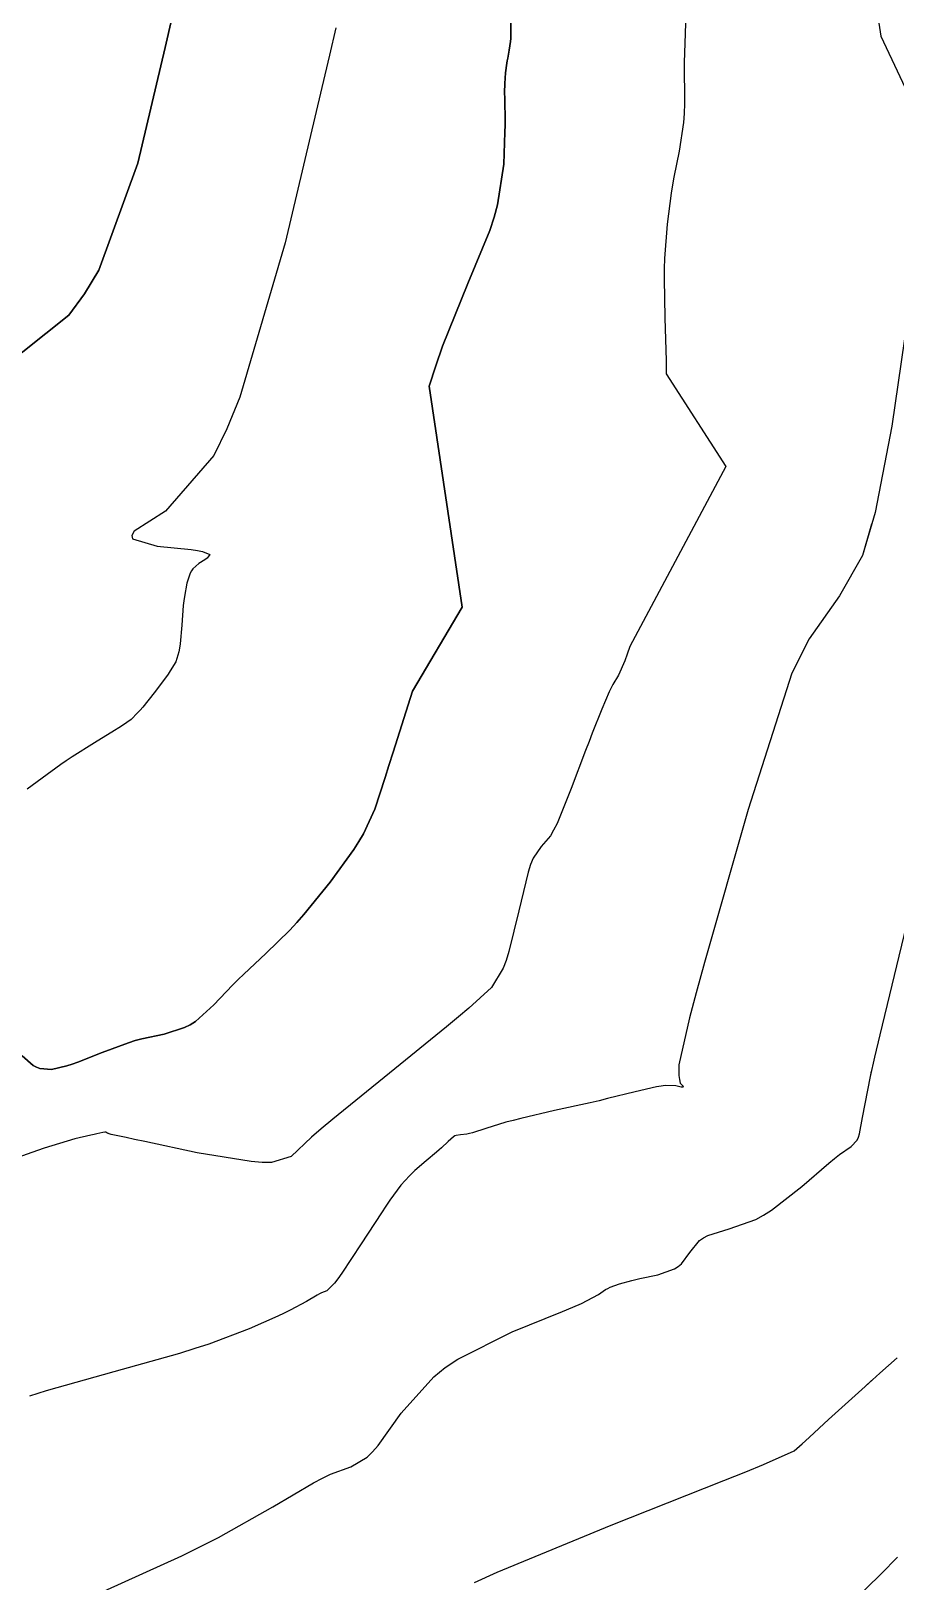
# Model space of a CAD drawing. Header units: metres. Extents: x 837117 to 838477, y 1189012 to 1191015.
# Drawn here: x 837846.3 to 837875.7, y 1190626.3 to 1190679.1 of the extents above; entities that cross this region are included whole.
import ezdxf

# ---------------------------------------------------------------- set-up
doc = ezdxf.new("R2010")
doc.units = ezdxf.units.M
doc.header["$LTSCALE"] = 0.3
doc.layers.add('COTAS 10', color=1, linetype='Continuous')
doc.layers.add('COTAS INT', color=252, linetype='Continuous')

msp = doc.modelspace()

# ---------------------------------------------------------------- linework, layer by layer
at = {"layer": 'COTAS 10'}
for points, elevation in [([(837856.67, 1190679.235), (837856.449, 1190678.298), (837856.191, 1190677.201), (837854.934, 1190671.906), (837853.392, 1190666.648), (837852.953, 1190665.574), (837852.509, 1190664.666), (837850.863, 1190662.764), (837849.796, 1190662.082), (837849.718, 1190661.942), (837849.734, 1190661.823), (837850.577, 1190661.572), (837851.738, 1190661.459), (837851.955, 1190661.428), (837852.126, 1190661.397), (837852.368, 1190661.285), (837852.279, 1190661.17), (837852.242, 1190661.137), (837852.2, 1190661.103), (837852.002, 1190660.978), (837851.797, 1190660.798), (837851.749, 1190660.73), (837851.706, 1190660.655), (837851.586, 1190660.318), (837851.504, 1190659.863), (837851.485, 1190659.713), (837851.467, 1190659.552), (837851.418, 1190658.884), (837851.363, 1190658.244), (837851.342, 1190658.101), (837851.318, 1190657.972), (837851.211, 1190657.631), (837851.023, 1190657.321), (837850.949, 1190657.212), (837850.865, 1190657.093), (837850.479, 1190656.581), (837850.084, 1190656.09), (837849.994, 1190655.984), (837849.913, 1190655.892), (837849.689, 1190655.671), (837849.396, 1190655.467), (837849.27, 1190655.386), (837849.126, 1190655.295), (837848.444, 1190654.875), (837847.678, 1190654.392), (837847.481, 1190654.261), (837847.29, 1190654.131), (837846.655, 1190653.671), (837846.148, 1190653.299)], 1690), ([(837856.67, 1190679.235), (837856.449, 1190678.298), (837856.191, 1190677.201), (837854.934, 1190671.906), (837853.392, 1190666.648), (837852.953, 1190665.574), (837852.509, 1190664.666), (837850.863, 1190662.764), (837849.796, 1190662.082), (837849.718, 1190661.942), (837849.734, 1190661.823), (837850.577, 1190661.572), (837851.738, 1190661.459), (837851.955, 1190661.428), (837852.126, 1190661.397), (837852.368, 1190661.285), (837852.279, 1190661.17), (837852.242, 1190661.137), (837852.2, 1190661.103), (837852.002, 1190660.978), (837851.797, 1190660.798), (837851.749, 1190660.73), (837851.706, 1190660.655), (837851.586, 1190660.318), (837851.504, 1190659.863), (837851.485, 1190659.713), (837851.467, 1190659.552), (837851.418, 1190658.884), (837851.363, 1190658.244), (837851.342, 1190658.101), (837851.318, 1190657.972), (837851.211, 1190657.631), (837851.023, 1190657.321), (837850.949, 1190657.212), (837850.865, 1190657.093), (837850.479, 1190656.581), (837850.084, 1190656.09), (837849.994, 1190655.984), (837849.913, 1190655.892), (837849.689, 1190655.671), (837849.396, 1190655.467), (837849.27, 1190655.386), (837849.126, 1190655.295), (837848.444, 1190654.875), (837847.678, 1190654.392), (837847.481, 1190654.261), (837847.29, 1190654.131), (837846.655, 1190653.671), (837846.148, 1190653.299)], 1690), ([(837861.395, 1190626.259), (837862.168, 1190626.615), (837866.05, 1190628.221), (837869.889, 1190629.738), (837870.634, 1190630.038), (837871.242, 1190630.286), (837872.286, 1190630.749), (837872.554, 1190630.988), (837872.672, 1190631.096), (837872.808, 1190631.221), (837873.457, 1190631.821), (837874.697, 1190632.944), (837875.206, 1190633.398), (837875.787, 1190633.915)], 1700), ([(837861.395, 1190626.259), (837862.168, 1190626.615), (837866.05, 1190628.221), (837869.889, 1190629.738), (837870.634, 1190630.038), (837871.242, 1190630.286), (837872.286, 1190630.749), (837872.554, 1190630.988), (837872.672, 1190631.096), (837872.808, 1190631.221), (837873.457, 1190631.821), (837874.697, 1190632.944), (837874.923, 1190633.146)], 1700)]:
    msp.add_lwpolyline(points, dxfattribs=dict(at, elevation=elevation))
at = {"layer": 'COTAS INT'}
for points, elevation in [([(837874.702, 1190682.447), (837875.237, 1190678.945), (837876.994, 1190675.212), (837875.614, 1190665.666), (837875.041, 1190662.721), (837874.609, 1190661.259), (837873.827, 1190659.883), (837872.793, 1190658.421), (837872.207, 1190657.248), (837870.716, 1190652.606), (837869.227, 1190647.388), (837868.943, 1190646.355), (837868.714, 1190645.5), (837868.351, 1190643.9), (837868.358, 1190643.54), (837868.364, 1190643.467), (837868.37, 1190643.406), (837868.404, 1190643.281), (837868.447, 1190643.234), (837868.469, 1190643.208), (837868.509, 1190643.164), (837868.493, 1190643.141), (837868.469, 1190643.142), (837868.437, 1190643.146), (837868.251, 1190643.187), (837867.892, 1190643.194), (837867.75, 1190643.176), (837867.591, 1190643.15), (837866.863, 1190642.983), (837865.928, 1190642.75), (837865.637, 1190642.681), (837865.333, 1190642.611), (837864.122, 1190642.341), (837862.971, 1190642.078), (837862.705, 1190642.011), (837862.463, 1190641.947), (837861.778, 1190641.738), (837861.32, 1190641.588), (837861.22, 1190641.561), (837861.133, 1190641.541), (837860.915, 1190641.521), (837860.766, 1190641.499), (837860.721, 1190641.478), (837860.675, 1190641.45), (837860.495, 1190641.295), (837860.264, 1190641.072), (837860.185, 1190641.001), (837860.1, 1190640.927), (837859.738, 1190640.628), (837859.361, 1190640.304), (837859.266, 1190640.214), (837859.175, 1190640.124), (837858.881, 1190639.797), (837858.511, 1190639.292), (837858.372, 1190639.09), (837858.218, 1190638.86), (837857.53, 1190637.803), (837856.87, 1190636.807), (837856.733, 1190636.615), (837856.617, 1190636.46), (837856.361, 1190636.202), (837856.179, 1190636.135), (837856.108, 1190636.1), (837856.028, 1190636.058), (837855.665, 1190635.844), (837855.11, 1190635.541), (837854.909, 1190635.443), (837854.688, 1190635.337), (837853.717, 1190634.903), (837852.338, 1190634.389), (837851.859, 1190634.233), (837851.338, 1190634.072), (837849.106, 1190633.441), (837846.795, 1190632.791), (837846.224, 1190632.617)], 1696), ([(837868.607, 1190680.037), (837868.534, 1190678.048), (837868.549, 1190676.656), (837868.535, 1190676.319), (837868.513, 1190676.003), (837868.368, 1190675.035), (837868.185, 1190674.147), (837868.14, 1190673.881), (837868.096, 1190673.606), (837867.955, 1190672.541), (837867.865, 1190671.371), (837867.854, 1190671.029), (837867.849, 1190670.681), (837867.879, 1190669.359), (837867.921, 1190667.887), (837867.923, 1190667.442), (837869.959, 1190664.285), (837866.683, 1190658.151), (837866.595, 1190657.889), (837866.515, 1190657.667), (837866.293, 1190657.182), (837866.104, 1190656.863), (837866.044, 1190656.744), (837865.981, 1190656.611), (837865.728, 1190656.024), (837865.402, 1190655.198), (837865.293, 1190654.916), (837865.177, 1190654.61), (837864.69, 1190653.313), (837864.204, 1190652.129), (837864.088, 1190651.895), (837863.981, 1190651.702), (837863.661, 1190651.341), (837863.384, 1190650.947), (837863.302, 1190650.732), (837863.22, 1190650.472), (837862.906, 1190649.149), (837862.565, 1190647.763), (837862.465, 1190647.462), (837862.363, 1190647.197), (837861.975, 1190646.539), (837861.195, 1190645.834), (837860.847, 1190645.539), (837860.44, 1190645.201), (837858.492, 1190643.621), (837856.564, 1190642.052), (837856.17, 1190641.721), (837855.838, 1190641.435), (837855.143, 1190640.777), (837854.471, 1190640.575), (837854.153, 1190640.577), (837853.778, 1190640.603), (837851.944, 1190640.906), (837850.153, 1190641.285), (837849.803, 1190641.36), (837849.518, 1190641.421), (837849.016, 1190641.53), (837848.941, 1190641.553), (837848.924, 1190641.56), (837848.909, 1190641.566), (837848.868, 1190641.589), (837848.828, 1190641.603), (837848.813, 1190641.605), (837848.796, 1190641.605), (837848.721, 1190641.596), (837848.523, 1190641.552), (837848.429, 1190641.531), (837848.317, 1190641.505), (837847.77, 1190641.379), (837846.733, 1190641.061), (837846.312, 1190640.915), (837845.833, 1190640.744)], 1694), ([(837868.607, 1190680.037), (837868.534, 1190678.048), (837868.549, 1190676.656), (837868.535, 1190676.319), (837868.513, 1190676.003), (837868.368, 1190675.035), (837868.185, 1190674.147), (837868.14, 1190673.881), (837868.096, 1190673.606), (837867.955, 1190672.541), (837867.865, 1190671.371), (837867.854, 1190671.029), (837867.849, 1190670.681), (837867.879, 1190669.359), (837867.921, 1190667.887), (837867.923, 1190667.442), (837869.959, 1190664.285), (837866.683, 1190658.151), (837866.595, 1190657.889), (837866.515, 1190657.667), (837866.293, 1190657.182), (837866.104, 1190656.863), (837866.044, 1190656.744), (837865.981, 1190656.611), (837865.728, 1190656.024), (837865.402, 1190655.198), (837865.293, 1190654.916), (837865.177, 1190654.61), (837864.69, 1190653.313), (837864.204, 1190652.129), (837864.088, 1190651.895), (837863.981, 1190651.702), (837863.661, 1190651.341), (837863.384, 1190650.947), (837863.302, 1190650.732), (837863.22, 1190650.472), (837862.906, 1190649.149), (837862.565, 1190647.763), (837862.465, 1190647.462), (837862.363, 1190647.197), (837861.975, 1190646.539), (837861.195, 1190645.834), (837860.847, 1190645.539), (837860.44, 1190645.201), (837858.492, 1190643.621), (837856.564, 1190642.052), (837856.17, 1190641.721), (837855.838, 1190641.435), (837855.143, 1190640.777), (837854.471, 1190640.575), (837854.153, 1190640.577), (837853.778, 1190640.603), (837851.944, 1190640.906), (837850.153, 1190641.285), (837849.803, 1190641.36), (837849.518, 1190641.421), (837849.016, 1190641.53), (837848.941, 1190641.553), (837848.924, 1190641.56), (837848.909, 1190641.566), (837848.868, 1190641.589), (837848.828, 1190641.603), (837848.813, 1190641.605), (837848.796, 1190641.605), (837848.721, 1190641.596), (837848.523, 1190641.552), (837848.429, 1190641.531), (837848.317, 1190641.505), (837847.77, 1190641.379), (837846.733, 1190641.061), (837846.312, 1190640.915), (837845.833, 1190640.744)], 1694), ([(837845.208, 1190667.566), (837847.568, 1190669.448), (837848.104, 1190670.17), (837848.59, 1190670.978), (837849.923, 1190674.622), (837850.851, 1190678.562), (837851.081, 1190679.557)], 1688), ([(837851.081, 1190679.557), (837850.851, 1190678.562), (837849.923, 1190674.622), (837848.59, 1190670.978), (837848.104, 1190670.17), (837847.568, 1190669.448), (837845.208, 1190667.566)], 1688), ([(837862.628, 1190679.399), (837862.633, 1190678.97), (837862.628, 1190678.866), (837862.622, 1190678.769), (837862.577, 1190678.471), (837862.521, 1190678.197), (837862.507, 1190678.115), (837862.493, 1190678.031), (837862.45, 1190677.703), (837862.422, 1190677.343), (837862.419, 1190677.237), (837862.417, 1190677.13), (837862.427, 1190676.723), (837862.434, 1190676.139), (837862.432, 1190675.921), (837862.427, 1190675.677), (837862.393, 1190674.591), (837862.176, 1190673.208), (837862.056, 1190672.778), (837861.91, 1190672.327), (837861.166, 1190670.526), (837860.295, 1190668.386), (837860.068, 1190667.722), (837859.848, 1190667.026), (837860.967, 1190659.496), (837859.279, 1190656.628), (837858.624, 1190654.559), (837858.476, 1190654.1), (837858.344, 1190653.689), (837857.991, 1190652.617), (837857.603, 1190651.777), (837857.45, 1190651.514), (837857.275, 1190651.237), (837856.478, 1190650.124), (837855.577, 1190649.021), (837855.337, 1190648.75), (837855.101, 1190648.494), (837854.284, 1190647.693), (837853.531, 1190646.996), (837853.336, 1190646.805), (837853.146, 1190646.616), (837852.506, 1190645.941), (837851.88, 1190645.383), (837851.699, 1190645.267), (837851.514, 1190645.169), (837850.818, 1190644.952), (837850.056, 1190644.79), (837849.83, 1190644.726), (837849.598, 1190644.653), (837848.705, 1190644.32), (837847.872, 1190643.996), (837847.677, 1190643.929), (837847.498, 1190643.871), (837846.983, 1190643.745), (837846.577, 1190643.778), (837846.467, 1190643.82), (837846.358, 1190643.877), (837845.975, 1190644.204)], 1692), ([(837845.975, 1190644.204), (837846.358, 1190643.877), (837846.467, 1190643.82), (837846.577, 1190643.778), (837846.983, 1190643.745), (837847.498, 1190643.871), (837847.677, 1190643.929), (837847.872, 1190643.996), (837848.705, 1190644.32), (837849.598, 1190644.653), (837849.83, 1190644.726), (837850.056, 1190644.79), (837850.818, 1190644.952), (837851.514, 1190645.169), (837851.699, 1190645.267), (837851.88, 1190645.383), (837852.506, 1190645.941), (837853.146, 1190646.616), (837853.336, 1190646.805), (837853.531, 1190646.996), (837854.284, 1190647.693), (837855.101, 1190648.494), (837855.337, 1190648.75), (837855.577, 1190649.021), (837856.478, 1190650.124), (837857.275, 1190651.237), (837857.45, 1190651.514), (837857.603, 1190651.777), (837857.991, 1190652.617), (837858.344, 1190653.689), (837858.476, 1190654.1), (837858.624, 1190654.559), (837859.279, 1190656.628), (837860.967, 1190659.496), (837859.848, 1190667.026), (837860.068, 1190667.722), (837860.295, 1190668.386), (837861.166, 1190670.526), (837861.91, 1190672.327), (837862.056, 1190672.778), (837862.176, 1190673.208), (837862.393, 1190674.591), (837862.427, 1190675.677), (837862.432, 1190675.921), (837862.434, 1190676.139), (837862.427, 1190676.723), (837862.417, 1190677.13), (837862.419, 1190677.237), (837862.422, 1190677.343), (837862.45, 1190677.703), (837862.493, 1190678.031), (837862.507, 1190678.115), (837862.521, 1190678.197), (837862.577, 1190678.471), (837862.622, 1190678.769), (837862.628, 1190678.866), (837862.633, 1190678.97), (837862.628, 1190679.399)], 1692), ([(837874.923, 1190662.323), (837874.609, 1190661.259), (837873.827, 1190659.883), (837872.793, 1190658.421), (837872.207, 1190657.248), (837870.716, 1190652.606), (837869.227, 1190647.388), (837868.943, 1190646.355), (837868.714, 1190645.5), (837868.351, 1190643.9), (837868.358, 1190643.54), (837868.364, 1190643.467), (837868.37, 1190643.406), (837868.404, 1190643.281), (837868.447, 1190643.234), (837868.469, 1190643.208), (837868.509, 1190643.164), (837868.493, 1190643.141), (837868.469, 1190643.142), (837868.437, 1190643.146), (837868.251, 1190643.187), (837867.892, 1190643.194), (837867.75, 1190643.176), (837867.591, 1190643.15), (837866.863, 1190642.983), (837865.928, 1190642.75), (837865.637, 1190642.681), (837865.333, 1190642.611), (837864.122, 1190642.341), (837862.971, 1190642.078), (837862.705, 1190642.011), (837862.463, 1190641.947), (837861.778, 1190641.738), (837861.32, 1190641.588), (837861.22, 1190641.561), (837861.133, 1190641.541), (837860.915, 1190641.521), (837860.766, 1190641.499), (837860.721, 1190641.478), (837860.675, 1190641.45), (837860.495, 1190641.295), (837860.264, 1190641.072), (837860.185, 1190641.001), (837860.1, 1190640.927), (837859.738, 1190640.628), (837859.361, 1190640.304), (837859.266, 1190640.214), (837859.175, 1190640.124), (837858.881, 1190639.797), (837858.511, 1190639.292), (837858.372, 1190639.09), (837858.218, 1190638.86), (837857.53, 1190637.803), (837856.87, 1190636.807), (837856.733, 1190636.615), (837856.617, 1190636.46), (837856.361, 1190636.202), (837856.179, 1190636.135), (837856.108, 1190636.1), (837856.028, 1190636.058), (837855.665, 1190635.844), (837855.11, 1190635.541), (837854.909, 1190635.443), (837854.688, 1190635.337), (837853.717, 1190634.903), (837852.338, 1190634.389), (837851.859, 1190634.233), (837851.338, 1190634.072), (837849.106, 1190633.441), (837846.795, 1190632.791), (837846.224, 1190632.617)], 1696), ([(837848.766, 1190625.973), (837851.415, 1190627.175), (837852.059, 1190627.49), (837852.663, 1190627.797), (837854.523, 1190628.842), (837855.908, 1190629.656), (837856.213, 1190629.818), (837856.485, 1190629.953), (837857.182, 1190630.208), (837857.735, 1190630.534), (837857.915, 1190630.712), (837858.106, 1190630.929), (837858.895, 1190632.03), (837860, 1190633.277), (837860.391, 1190633.585), (837860.819, 1190633.878), (837862.67, 1190634.801), (837864.394, 1190635.496), (837864.741, 1190635.644), (837865.032, 1190635.773), (837865.613, 1190636.079), (837865.853, 1190636.245), (837865.93, 1190636.285), (837866.01, 1190636.323), (837866.334, 1190636.441), (837866.747, 1190636.551), (837866.883, 1190636.584), (837867.029, 1190636.618), (837867.635, 1190636.749), (837868.209, 1190636.951), (837868.335, 1190637.029), (837868.447, 1190637.117), (837868.733, 1190637.513), (837869.056, 1190637.915), (837869.191, 1190638.006), (837869.346, 1190638.089), (837870.073, 1190638.314), (837870.973, 1190638.637), (837871.238, 1190638.782), (837871.51, 1190638.95), (837872.549, 1190639.755), (837873.465, 1190640.55), (837873.66, 1190640.71), (837873.83, 1190640.846), (837874.229, 1190641.122), (837874.43, 1190641.339), (837874.474, 1190641.438), (837874.513, 1190641.553), (837874.614, 1190642.105), (837874.885, 1190643.51), (837875.031, 1190644.162), (837875.209, 1190644.927), (837876.11, 1190648.643)], 1698), ([(837848.766, 1190625.973), (837851.415, 1190627.175), (837852.059, 1190627.49), (837852.663, 1190627.797), (837854.523, 1190628.842), (837855.908, 1190629.656), (837856.213, 1190629.818), (837856.485, 1190629.953), (837857.182, 1190630.208), (837857.735, 1190630.534), (837857.915, 1190630.712), (837858.106, 1190630.929), (837858.895, 1190632.03), (837860, 1190633.277), (837860.391, 1190633.585), (837860.819, 1190633.878), (837862.67, 1190634.801), (837864.394, 1190635.496), (837864.741, 1190635.644), (837865.032, 1190635.773), (837865.613, 1190636.079), (837865.853, 1190636.245), (837865.93, 1190636.285), (837866.01, 1190636.323), (837866.334, 1190636.441), (837866.747, 1190636.551), (837866.883, 1190636.584), (837867.029, 1190636.618), (837867.635, 1190636.749), (837868.209, 1190636.951), (837868.335, 1190637.029), (837868.447, 1190637.117), (837868.733, 1190637.513), (837869.056, 1190637.915), (837869.191, 1190638.006), (837869.346, 1190638.089), (837870.073, 1190638.314), (837870.973, 1190638.637), (837871.238, 1190638.782), (837871.51, 1190638.95), (837872.549, 1190639.755), (837873.465, 1190640.55), (837873.66, 1190640.71), (837873.83, 1190640.846), (837874.229, 1190641.122), (837874.43, 1190641.339), (837874.474, 1190641.438), (837874.513, 1190641.553), (837874.614, 1190642.105), (837874.885, 1190643.51), (837874.923, 1190643.682)], 1698), ([(837875.804, 1190627.127), (837875.248, 1190626.565), (837874.259, 1190625.598)], 1702)]:
    msp.add_lwpolyline(points, dxfattribs=dict(at, elevation=elevation))

doc.saveas('drawing.dxf')
